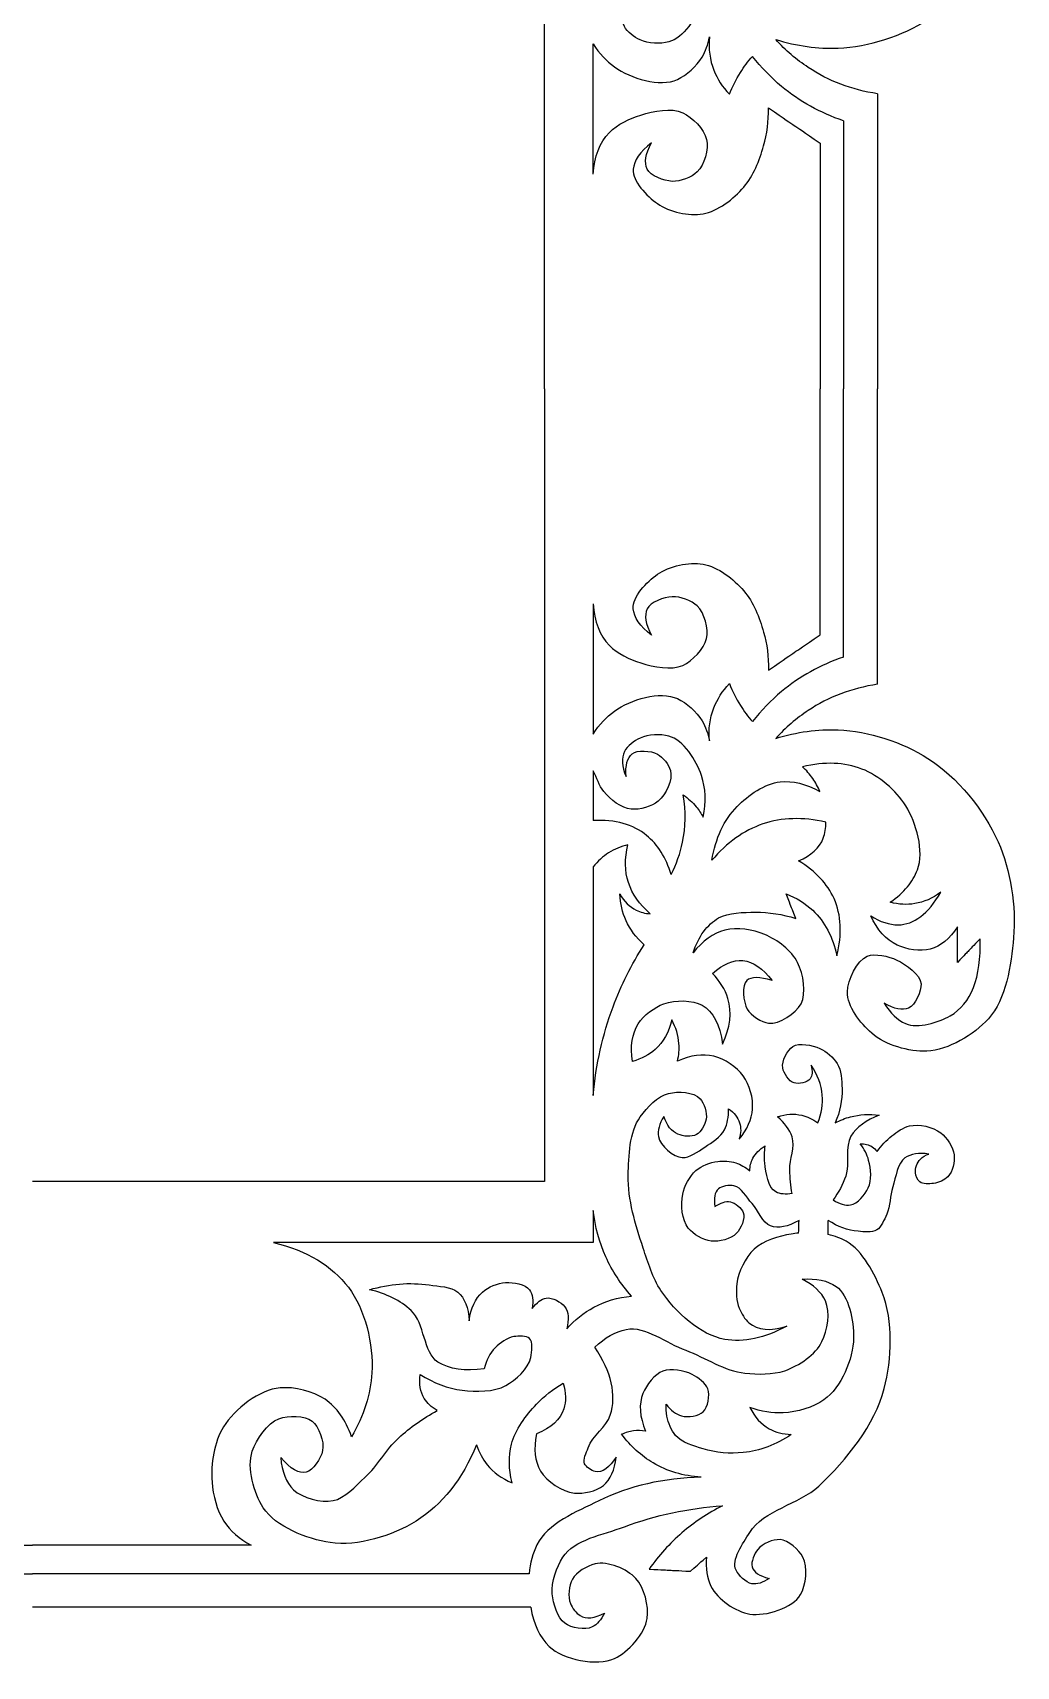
# Model space of a CAD drawing. Header units: millimetres. Extents: x -92 to 280, y -80 to 148.
# Drawn here: x 199.4 to 280.1, y -71.2 to 62.8 of the extents above; entities that cross this region are included whole.
import ezdxf

# ---------------------------------------------------------------- set-up
doc = ezdxf.new("R2010")
doc.units = ezdxf.units.MM
doc.linetypes.add('K5LT32772', pattern=[0])

msp = doc.modelspace()

# ---------------------------------------------------------------- linework, layer by layer
at = {"color": 30, "linetype": 'K5LT32772', "true_color": 0xff8000}
for p, q in [((241.39, 33.55), (241.39, 98.55)), ((245.39, 51.17), (245.39, 61.85)), ((268.72, 57.76), (268.72, 33.55)), ((265.92, 55.54), (265.92, 33.55)), ((264.01, 53.72), (264.01, 33.55)), ((241.39, 33.55), (241.39, -31.45)), ((264.01, 13.38), (264.01, 33.55)), ((265.92, 11.56), (265.92, 33.55)), ((268.72, 9.33), (268.72, 33.55)), ((245.39, 15.93), (245.39, 5.25)), ((245.39, 2.23), (245.39, -1.84)), ((245.39, -5.64), (245.39, -24.39)), ((241.39, -31.45), (199.39, -31.45)), ((245.39, -33.82), (245.39, -36.45)), ((245.39, -36.45), (219.15, -36.45)), ((181.47, -61.28), (199.39, -61.28)), ((217.31, -61.28), (199.39, -61.28)), ((158.65, -63.63), (199.39, -63.63)), ((240.13, -63.63), (199.39, -63.63)), ((240.26, -66.37), (199.39, -66.37))]:
    msp.add_line(p, q, dxfattribs=at)
for points, knots in [([(260.36, 62.22), (262.1, 61.68), (263.81, 61.44), (265.49, 61.51), (268, 61.61), (270.76, 62.52), (272.85, 63.85), (275.26, 65.39), (277.45, 68.06), (278.61, 70.69), (279.64, 73.03), (280.11, 75.98), (279.88, 78.56), (279.69, 80.81), (279.25, 83.61), (277.82, 85.2), (276.64, 86.5), (274.52, 87.78), (272.77, 87.86), (271.31, 87.93), (269.36, 87.36), (268.24, 86.39), (267.31, 85.59), (266.21, 84.15), (266.25, 83.01), (266.28, 82.04), (267.01, 80.4), (267.88, 80.07), (268.51, 79.83), (269.6, 80.07), (270.3, 80.39), (271.1, 80.76), (272.23, 81.59), (272.29, 82.34), (272.34, 82.94), (271.81, 84.09), (271.26, 84.32), (270.76, 84.54), (270.1, 84.41), (269.27, 83.93)], [0, 0, 0, 0, 1, 1, 1, 2, 2, 2, 3, 3, 3, 4, 4, 4, 5, 5, 5, 6, 6, 6, 7, 7, 7, 8, 8, 8, 9, 9, 9, 10, 10, 10, 11, 11, 11, 12, 12, 12, 13, 13, 13, 13]), ([(254.41, 68.67), (254.67, 67.42), (254.62, 66.28), (254.27, 65.26), (253.84, 64), (252.81, 62.34), (251.59, 62.02), (250.91, 61.83), (249.91, 61.86), (249.24, 62.18), (248.75, 62.41), (248.17, 62.82), (247.95, 63.27), (247.68, 63.83), (247.72, 64.51), (248.08, 65.33)], [0, 0, 0, 0, 1, 1, 1, 2, 2, 2, 3, 3, 3, 4, 4, 4, 5, 5, 5, 5]), ([(245.39, 61.85), (245.88, 61.07), (246.46, 60.44), (247.13, 59.97), (248.48, 59.01), (250.85, 58.28), (252.3, 58.94), (253.05, 59.28), (253.87, 60.01), (254.32, 60.76), (254.61, 61.25), (254.81, 61.81), (254.92, 62.42)], [0, 0, 0, 0, 1, 1, 1, 2, 2, 2, 3, 3, 3, 4, 4, 4, 4]), ([(254.92, 62.42), (254.84, 61.44), (254.96, 60.54), (255.28, 59.7), (255.56, 58.99), (255.99, 58.32), (256.57, 57.72)], [0, 0, 0, 0, 1, 1, 1, 2, 2, 2, 2]), ([(268.72, 57.76), (266.59, 58.09), (264.7, 58.81), (263.03, 59.92), (262.06, 60.56), (261.18, 61.32), (260.36, 62.22)], [0, 0, 0, 0, 1, 1, 1, 2, 2, 2, 2]), ([(256.57, 57.72), (256.82, 58.35), (257.11, 58.94), (257.47, 59.51), (257.76, 59.97), (258.09, 60.41), (258.46, 60.83)], [0, 0, 0, 0, 1, 1, 1, 2, 2, 2, 2]), ([(265.92, 55.54), (264.01, 56.2), (262.32, 57.14), (260.84, 58.37), (259.97, 59.09), (259.18, 59.91), (258.46, 60.83)], [0, 0, 0, 0, 1, 1, 1, 2, 2, 2, 2]), ([(245.39, 51.17), (245.47, 52.61), (245.91, 53.75), (246.72, 54.59), (247.35, 55.25), (248.38, 55.74), (249.3, 56.02), (250.36, 56.35), (251.79, 56.64), (252.73, 56.21), (253.53, 55.84), (254.51, 54.86), (254.69, 54.02), (254.86, 53.22), (254.52, 51.92), (253.92, 51.35), (253.45, 50.9), (252.54, 50.56), (251.87, 50.58), (251.17, 50.61), (250.09, 51.04), (249.82, 51.59), (249.56, 52.11), (249.67, 52.82), (250.16, 53.73)], [0, 0, 0, 0, 1, 1, 1, 2, 2, 2, 3, 3, 3, 4, 4, 4, 5, 5, 5, 6, 6, 6, 7, 7, 7, 8, 8, 8, 8]), ([(250.16, 53.73), (249.23, 53.01), (248.73, 52.28), (248.67, 51.57), (248.59, 50.62), (249.78, 49.36), (250.66, 48.75), (251.64, 48.07), (253.24, 47.72), (254.4, 47.92), (255.61, 48.13), (256.91, 49.14), (257.75, 50.11), (258.53, 51.02), (259.04, 52.3), (259.37, 53.49), (259.65, 54.48), (259.78, 55.52), (259.77, 56.6)], [0, 0, 0, 0, 1, 1, 1, 2, 2, 2, 3, 3, 3, 4, 4, 4, 5, 5, 5, 6, 6, 6, 6]), ([(250.16, 13.37), (249.23, 14.09), (248.73, 14.81), (248.67, 15.53), (248.59, 16.48), (249.78, 17.74), (250.66, 18.35), (251.64, 19.03), (253.24, 19.38), (254.4, 19.18), (255.61, 18.97), (256.91, 17.96), (257.75, 16.99), (258.53, 16.08), (259.04, 14.8), (259.37, 13.61), (259.65, 12.62), (259.78, 11.58), (259.77, 10.5)], [0, 0, 0, 0, 1, 1, 1, 2, 2, 2, 3, 3, 3, 4, 4, 4, 5, 5, 5, 6, 6, 6, 6]), ([(245.39, 15.93), (245.47, 14.49), (245.91, 13.35), (246.72, 12.51), (247.35, 11.85), (248.38, 11.36), (249.3, 11.08), (250.36, 10.75), (251.79, 10.45), (252.73, 10.88), (253.53, 11.25), (254.51, 12.24), (254.69, 13.08), (254.86, 13.87), (254.52, 15.18), (253.92, 15.75), (253.45, 16.2), (252.54, 16.54), (251.87, 16.51), (251.17, 16.49), (250.09, 16.06), (249.82, 15.51), (249.56, 14.99), (249.67, 14.27), (250.16, 13.37)], [0, 0, 0, 0, 1, 1, 1, 2, 2, 2, 3, 3, 3, 4, 4, 4, 5, 5, 5, 6, 6, 6, 7, 7, 7, 8, 8, 8, 8]), ([(265.92, 11.56), (264.01, 10.9), (262.32, 9.96), (260.84, 8.73), (259.97, 8.01), (259.18, 7.19), (258.46, 6.27)], [0, 0, 0, 0, 1, 1, 1, 2, 2, 2, 2]), ([(254.92, 4.68), (254.84, 5.66), (254.96, 6.56), (255.28, 7.39), (255.56, 8.11), (255.99, 8.77), (256.57, 9.38)], [0, 0, 0, 0, 1, 1, 1, 2, 2, 2, 2]), ([(256.57, 9.38), (256.82, 8.75), (257.11, 8.15), (257.47, 7.59), (257.76, 7.13), (258.09, 6.68), (258.46, 6.27)], [0, 0, 0, 0, 1, 1, 1, 2, 2, 2, 2]), ([(245.39, 5.25), (245.88, 6.03), (246.46, 6.65), (247.13, 7.13), (248.48, 8.08), (250.85, 8.81), (252.3, 8.15), (253.05, 7.81), (253.87, 7.09), (254.32, 6.33), (254.61, 5.84), (254.81, 5.29), (254.92, 4.68)], [0, 0, 0, 0, 1, 1, 1, 2, 2, 2, 3, 3, 3, 4, 4, 4, 4]), ([(268.72, 9.33), (266.59, 9), (264.7, 8.29), (263.03, 7.18), (262.06, 6.54), (261.18, 5.77), (260.36, 4.88)], [0, 0, 0, 0, 1, 1, 1, 2, 2, 2, 2]), ([(260.36, 4.88), (262.1, 5.42), (263.81, 5.66), (265.49, 5.59), (268, 5.49), (270.76, 4.58), (272.85, 3.25), (275.26, 1.7), (277.45, -0.96), (278.61, -3.59), (279.64, -5.94), (280.11, -8.88), (279.88, -11.46), (279.69, -13.71), (279.25, -16.51), (277.82, -18.1), (276.64, -19.41), (274.52, -20.68), (272.77, -20.76), (271.31, -20.83), (269.36, -20.27), (268.24, -19.29), (267.31, -18.49), (266.21, -17.05), (266.25, -15.91), (266.28, -14.94), (267.01, -13.3), (267.88, -12.97), (268.51, -12.73), (269.6, -12.97), (270.3, -13.29), (271.1, -13.66), (272.23, -14.49), (272.29, -15.24), (272.34, -15.84), (271.81, -16.99), (271.26, -17.23), (270.76, -17.44), (270.1, -17.31), (269.27, -16.83)], [0, 0, 0, 0, 1, 1, 1, 2, 2, 2, 3, 3, 3, 4, 4, 4, 5, 5, 5, 6, 6, 6, 7, 7, 7, 8, 8, 8, 9, 9, 9, 10, 10, 10, 11, 11, 11, 12, 12, 12, 13, 13, 13, 13]), ([(254.41, -1.58), (254.67, -0.32), (254.62, 0.81), (254.27, 1.84), (253.84, 3.1), (252.81, 4.76), (251.59, 5.08), (250.91, 5.26), (249.91, 5.24), (249.24, 4.92), (248.75, 4.69), (248.17, 4.28), (247.95, 3.82), (247.68, 3.27), (247.72, 2.59), (248.08, 1.77)], [0, 0, 0, 0, 1, 1, 1, 2, 2, 2, 3, 3, 3, 4, 4, 4, 5, 5, 5, 5]), ([(248.08, 1.77), (248.02, 2.69), (248.18, 3.31), (248.58, 3.62), (249, 3.97), (250.11, 3.9), (250.66, 3.59), (251.11, 3.34), (251.59, 2.74), (251.72, 2.27), (251.94, 1.51), (251.35, 0.27), (250.73, -0.25), (250.2, -0.7), (249.21, -0.99), (248.51, -0.91), (247.7, -0.83), (246.79, -0.14), (246.25, 0.53), (245.86, 1), (245.68, 1.67), (245.39, 2.23)], [0, 0, 0, 0, 1, 1, 1, 2, 2, 2, 3, 3, 3, 4, 4, 4, 5, 5, 5, 6, 6, 6, 7, 7, 7, 7]), ([(269.76, -8.55), (270.89, -7.76), (271.63, -6.87), (272, -5.88), (272.56, -4.36), (271.91, -2.06), (271.03, -0.63), (270.26, 0.62), (268.82, 1.84), (267.44, 2.38), (266.01, 2.94), (264.38, 3), (262.56, 2.56)], [0, 0, 0, 0, 1, 1, 1, 2, 2, 2, 3, 3, 3, 4, 4, 4, 4]), ([(255.13, -5.11), (255.42, -3.28), (256.11, -1.81), (257.2, -0.7), (258.1, 0.23), (259.48, 1.2), (260.73, 1.33), (261.77, 1.43), (262.85, 1.17), (263.99, 0.53)], [0, 0, 0, 0, 1, 1, 1, 2, 2, 2, 3, 3, 3, 3]), ([(263.99, 0.53), (263.83, 0.91), (263.63, 1.27), (263.4, 1.6), (263.16, 1.95), (262.88, 2.27), (262.56, 2.56)], [0, 0, 0, 0, 1, 1, 1, 2, 2, 2, 2]), ([(251.79, -6.28), (252.22, -5.42), (252.53, -4.54), (252.72, -3.63), (252.97, -2.38), (253, -1.09), (252.78, 0.25)], [0, 0, 0, 0, 1, 1, 1, 2, 2, 2, 2]), ([(252.78, 0.25), (253.19, -0.03), (253.54, -0.35), (253.84, -0.71), (254.06, -0.98), (254.25, -1.27), (254.41, -1.58)], [0, 0, 0, 0, 1, 1, 1, 2, 2, 2, 2]), ([(251.79, -6.28), (251.35, -4.88), (250.68, -3.81), (249.77, -3.07), (248.66, -2.17), (247.2, -1.76), (245.39, -1.84)], [0, 0, 0, 0, 1, 1, 1, 2, 2, 2, 2]), ([(264.47, -1.97), (262.59, -1.55), (260.86, -1.6), (259.3, -2.13), (257.75, -2.66), (256.36, -3.65), (255.13, -5.11)], [0, 0, 0, 0, 1, 1, 1, 2, 2, 2, 2]), ([(262.24, -5.15), (263.28, -4.72), (263.96, -4.1), (264.27, -3.29), (264.42, -2.89), (264.49, -2.46), (264.47, -1.97)], [0, 0, 0, 0, 1, 1, 1, 2, 2, 2, 2]), ([(248.24, -3.83), (247.66, -3.97), (247.13, -4.19), (246.65, -4.49), (246.18, -4.79), (245.76, -5.18), (245.39, -5.64)], [0, 0, 0, 0, 1, 1, 1, 2, 2, 2, 2]), ([(250.07, -9.49), (249.18, -8.74), (248.58, -7.89), (248.28, -6.94), (247.97, -6), (247.96, -4.96), (248.24, -3.83)], [0, 0, 0, 0, 1, 1, 1, 2, 2, 2, 2]), ([(265.38, -12.95), (265.82, -11.16), (265.75, -9.6), (265.15, -8.25), (264.6, -7.04), (263.64, -6.01), (262.24, -5.15)], [0, 0, 0, 0, 1, 1, 1, 2, 2, 2, 2]), ([(249.56, -12.03), (248.9, -11.45), (248.41, -10.79), (248.08, -10.06), (247.78, -9.39), (247.61, -8.66), (247.58, -7.87)], [0, 0, 0, 0, 1, 1, 1, 2, 2, 2, 2]), ([(247.58, -7.87), (247.92, -8.49), (248.37, -8.93), (248.91, -9.2), (249.25, -9.37), (249.64, -9.47), (250.07, -9.49)], [0, 0, 0, 0, 1, 1, 1, 2, 2, 2, 2]), ([(261.21, -7.86), (262.06, -8.19), (262.79, -8.64), (263.4, -9.21), (264.39, -10.14), (265.06, -11.39), (265.38, -12.95)], [0, 0, 0, 0, 1, 1, 1, 2, 2, 2, 2]), ([(268.16, -9.66), (268.95, -10.16), (269.69, -10.41), (270.4, -10.4), (271.71, -10.4), (272.88, -9.5), (273.9, -7.73)], [0, 0, 0, 0, 1, 1, 1, 2, 2, 2, 2]), ([(273.9, -7.73), (273.23, -8.23), (272.52, -8.54), (271.78, -8.66), (271.13, -8.77), (270.46, -8.73), (269.76, -8.55)], [0, 0, 0, 0, 1, 1, 1, 2, 2, 2, 2]), ([(253.58, -12.71), (254.03, -11.34), (254.73, -10.39), (255.68, -9.84), (256.51, -9.38), (257.7, -9.38), (258.71, -9.37), (259.81, -9.36), (260.91, -9.53), (262.01, -9.88)], [0, 0, 0, 0, 1, 1, 1, 2, 2, 2, 3, 3, 3, 3]), ([(260.06, -14.97), (259.04, -14.65), (258.35, -14.65), (257.99, -14.97), (257.58, -15.34), (257.68, -16.72), (258.03, -17.32), (258.34, -17.85), (259.19, -18.39), (259.78, -18.47), (260.65, -18.6), (262.02, -17.65), (262.44, -16.88), (262.9, -16.04), (262.63, -14.44), (262.16, -13.5), (261.67, -12.52), (260.51, -11.63), (259.46, -11.2), (258.5, -10.79), (257.19, -10.58), (256.2, -10.84), (255.23, -11.09), (254.36, -11.72), (253.58, -12.71)], [0, 0, 0, 0, 1, 1, 1, 2, 2, 2, 3, 3, 3, 4, 4, 4, 5, 5, 5, 6, 6, 6, 7, 7, 7, 8, 8, 8, 8]), ([(275.28, -10.57), (274.65, -11.55), (273.9, -12.15), (273.05, -12.39), (272.23, -12.62), (271.09, -12.43), (270.32, -12.06), (269.41, -11.62), (268.69, -10.82), (268.16, -9.66)], [0, 0, 0, 0, 1, 1, 1, 2, 2, 2, 3, 3, 3, 3]), ([(245.39, -24.39), (245.61, -21.85), (246.15, -19.43), (247.02, -17.12), (247.68, -15.36), (248.53, -13.66), (249.56, -12.03)], [0, 0, 0, 0, 1, 1, 1, 2, 2, 2, 2]), ([(269.27, -16.83), (269.77, -17.66), (270.35, -18.22), (271.02, -18.5), (272.04, -18.93), (273.73, -18.41), (274.68, -17.86), (276.41, -16.87), (277.23, -14.76), (277.14, -11.54)], [0, 0, 0, 0, 1, 1, 1, 2, 2, 2, 3, 3, 3, 3]), ([(255.17, -14.38), (256.05, -13.62), (256.88, -13.27), (257.67, -13.34), (258.52, -13.42), (259.31, -13.96), (260.06, -14.97)], [0, 0, 0, 0, 1, 1, 1, 2, 2, 2, 2]), ([(256, -20.18), (256.64, -18.83), (256.78, -17.58), (256.44, -16.44), (256.22, -15.71), (255.79, -15.02), (255.17, -14.38)], [0, 0, 0, 0, 1, 1, 1, 2, 2, 2, 2]), ([(248.61, -21.61), (248.41, -20.36), (248.57, -19.33), (249.09, -18.51), (249.53, -17.81), (250.41, -17.16), (251.19, -16.88), (252.12, -16.55), (253.55, -16.55), (254.33, -17), (255.23, -17.52), (255.79, -18.58), (256, -20.18)], [0, 0, 0, 0, 1, 1, 1, 2, 2, 2, 3, 3, 3, 4, 4, 4, 4]), ([(251.83, -18.19), (251.59, -19.21), (251.14, -20.02), (250.48, -20.62), (249.98, -21.07), (249.35, -21.4), (248.61, -21.61)], [0, 0, 0, 0, 1, 1, 1, 2, 2, 2, 2]), ([(252.3, -21.58), (252.42, -21.09), (252.46, -20.61), (252.42, -20.14), (252.38, -19.48), (252.18, -18.83), (251.83, -18.19)], [0, 0, 0, 0, 1, 1, 1, 2, 2, 2, 2]), ([(263.26, -21.91), (263.39, -22.41), (263.37, -22.79), (263.19, -23.03), (262.98, -23.33), (262.23, -23.48), (261.87, -23.37), (261.46, -23.24), (261.01, -22.57), (260.94, -22.14), (260.84, -21.59), (261.32, -20.67), (261.77, -20.38), (262.28, -20.05), (263.34, -20.26), (263.99, -20.55), (264.53, -20.79), (265.1, -21.27), (265.41, -21.78), (265.75, -22.34), (265.79, -23.15), (265.81, -23.83), (265.83, -24.77), (265.65, -25.71), (265.24, -26.65)], [0, 0, 0, 0, 1, 1, 1, 2, 2, 2, 3, 3, 3, 4, 4, 4, 5, 5, 5, 6, 6, 6, 7, 7, 7, 8, 8, 8, 8]), ([(257.37, -27.97), (258.03, -27.18), (258.39, -26.36), (258.46, -25.52), (258.54, -24.64), (258.22, -23.52), (257.7, -22.8), (257.17, -22.06), (256.17, -21.39), (255.28, -21.18), (254.37, -20.96), (253.38, -21.09), (252.3, -21.58)], [0, 0, 0, 0, 1, 1, 1, 2, 2, 2, 3, 3, 3, 4, 4, 4, 4]), ([(263.82, -26.65), (264.13, -25.86), (264.25, -25.1), (264.18, -24.36), (264.11, -23.52), (263.8, -22.7), (263.26, -21.91)], [0, 0, 0, 0, 1, 1, 1, 2, 2, 2, 2]), ([(261.28, -43.31), (259.44, -44.3), (257.74, -44.67), (256.18, -44.4), (254.21, -44.07), (252.12, -42.17), (250.94, -40.39), (250.27, -39.38), (249.88, -38.1), (249.49, -36.91), (248.85, -35), (248.22, -32.94), (248.26, -30.95), (248.3, -29.35), (248.35, -27.4), (249.25, -26.15), (249.81, -25.38), (250.68, -24.44), (251.57, -24.23), (252.35, -24.04), (253.66, -24.1), (254.16, -24.66), (254.49, -25.03), (254.75, -25.82), (254.65, -26.35), (254.57, -26.79), (254.24, -27.4), (253.86, -27.61), (253.47, -27.82), (252.76, -27.76), (252.34, -27.57), (251.82, -27.35), (251.43, -26.86), (251.18, -26.12)], [0, 0, 0, 0, 1, 1, 1, 2, 2, 2, 3, 3, 3, 4, 4, 4, 5, 5, 5, 6, 6, 6, 7, 7, 7, 8, 8, 8, 9, 9, 9, 10, 10, 10, 11, 11, 11, 11]), ([(251.18, -26.12), (250.81, -26.74), (250.66, -27.29), (250.75, -27.77), (250.87, -28.51), (251.97, -29.45), (252.7, -29.49), (253.27, -29.53), (253.99, -29), (254.55, -28.63), (255.14, -28.25), (255.83, -27.81), (256.15, -27.21), (256.4, -26.72), (256.51, -26.14), (256.48, -25.49)], [0, 0, 0, 0, 1, 1, 1, 2, 2, 2, 3, 3, 3, 4, 4, 4, 5, 5, 5, 5]), ([(256.48, -25.49), (256.96, -25.82), (257.26, -26.2), (257.4, -26.65), (257.53, -27.04), (257.52, -27.48), (257.37, -27.97)], [0, 0, 0, 0, 1, 1, 1, 2, 2, 2, 2]), ([(260.51, -26.15), (261.21, -25.91), (261.87, -25.87), (262.5, -26.02), (262.96, -26.12), (263.4, -26.33), (263.82, -26.65)], [0, 0, 0, 0, 1, 1, 1, 2, 2, 2, 2]), ([(261.71, -32.45), (261.6, -31.81), (261.54, -31.16), (261.52, -30.52), (261.5, -29.61), (261.98, -28.61), (261.71, -27.8), (261.5, -27.2), (261.1, -26.65), (260.51, -26.15)], [0, 0, 0, 0, 1, 1, 1, 2, 2, 2, 3, 3, 3, 3]), ([(268.86, -26.02), (267.78, -26.41), (267.01, -26.99), (266.54, -27.74), (266, -28.6), (266.47, -29.99), (266.11, -31.02), (265.86, -31.7), (265.52, -32.35), (265.08, -32.97)], [0, 0, 0, 0, 1, 1, 1, 2, 2, 2, 3, 3, 3, 3]), ([(265.24, -26.65), (265.65, -26.43), (266.07, -26.26), (266.5, -26.15), (267.25, -25.95), (268.04, -25.9), (268.86, -26.02)], [0, 0, 0, 0, 1, 1, 1, 2, 2, 2, 2]), ([(268.69, -28.99), (269.03, -28.49), (269.43, -28.07), (269.88, -27.72), (270.31, -27.38), (270.82, -27.02), (271.33, -26.9), (272.13, -26.71), (273.27, -26.97), (273.9, -27.47), (274.41, -27.87), (274.93, -28.63), (275, -29.27), (275.06, -29.84), (274.89, -30.66), (274.5, -31.06), (274.22, -31.34), (273.72, -31.55), (273.31, -31.61), (272.95, -31.66), (272.43, -31.7), (272.18, -31.48), (272, -31.32), (271.86, -31), (271.83, -30.75), (271.78, -30.38), (271.98, -29.89), (272.23, -29.62), (272.41, -29.43), (272.65, -29.29), (272.94, -29.2)], [0, 0, 0, 0, 1, 1, 1, 2, 2, 2, 3, 3, 3, 4, 4, 4, 5, 5, 5, 6, 6, 6, 7, 7, 7, 8, 8, 8, 9, 9, 9, 10, 10, 10, 10]), ([(258.23, -30.59), (258.25, -30.2), (258.33, -29.86), (258.49, -29.55), (258.69, -29.14), (259.03, -28.81), (259.5, -28.54)], [0, 0, 0, 0, 1, 1, 1, 2, 2, 2, 2]), ([(261.71, -32.45), (261.16, -32.53), (260.72, -32.49), (260.37, -32.31), (259.71, -31.98), (259.57, -30.75), (259.47, -29.92), (259.42, -29.47), (259.43, -29.01), (259.5, -28.54)], [0, 0, 0, 0, 1, 1, 1, 2, 2, 2, 3, 3, 3, 3]), ([(272.94, -29.2), (272.11, -29.08), (271.45, -29.19), (270.97, -29.52), (270.35, -29.95), (270.23, -31.08), (269.97, -31.9), (269.74, -32.63), (269.79, -33.46), (269.47, -34.14), (269.26, -34.6), (269.04, -35.19), (268.65, -35.43), (268.26, -35.66), (267.62, -35.58), (267.12, -35.54), (266.27, -35.47), (265.45, -35.17), (264.67, -34.64)], [0, 0, 0, 0, 1, 1, 1, 2, 2, 2, 3, 3, 3, 4, 4, 4, 5, 5, 5, 6, 6, 6, 6]), ([(265.08, -32.97), (265.6, -33.3), (266.08, -33.44), (266.5, -33.37), (267.08, -33.28), (267.7, -32.54), (267.96, -31.98), (268.25, -31.35), (268.19, -30.43), (267.99, -29.73), (267.86, -29.25), (267.63, -28.8), (267.3, -28.37)], [0, 0, 0, 0, 1, 1, 1, 2, 2, 2, 3, 3, 3, 4, 4, 4, 4]), ([(267.3, -28.37), (267.67, -28.35), (267.99, -28.43), (268.27, -28.6), (268.42, -28.7), (268.56, -28.83), (268.69, -28.99)], [0, 0, 0, 0, 1, 1, 1, 2, 2, 2, 2]), ([(255.38, -33.51), (255.84, -33.18), (256.26, -33.05), (256.64, -33.12), (257.04, -33.19), (257.56, -33.64), (257.7, -33.99), (257.89, -34.46), (257.5, -35.33), (257.13, -35.72), (256.69, -36.18), (255.72, -36.41), (255.06, -36.34), (254.4, -36.26), (253.6, -35.79), (253.19, -35.28), (252.66, -34.62), (252.54, -33.36), (252.73, -32.5), (252.88, -31.82), (253.28, -31.02), (253.82, -30.56), (254.28, -30.16), (254.98, -29.89), (255.61, -29.81), (256.08, -29.74), (256.63, -29.77), (257.08, -29.92), (257.49, -30.05), (257.88, -30.28), (258.23, -30.59)], [0, 0, 0, 0, 1, 1, 1, 2, 2, 2, 3, 3, 3, 4, 4, 4, 5, 5, 5, 6, 6, 6, 7, 7, 7, 8, 8, 8, 9, 9, 9, 10, 10, 10, 10]), ([(262.28, -34.64), (261.36, -35.17), (260.58, -35.33), (259.93, -35.1), (259.29, -34.87), (258.95, -33.84), (258.42, -33.26), (257.95, -32.75), (257.55, -31.91), (256.94, -31.81), (256.56, -31.74), (255.92, -31.81), (255.66, -32.06), (255.36, -32.34), (255.26, -32.82), (255.38, -33.51)], [0, 0, 0, 0, 1, 1, 1, 2, 2, 2, 3, 3, 3, 4, 4, 4, 5, 5, 5, 5]), ([(248.53, -40.85), (247.65, -39.86), (246.94, -38.79), (246.42, -37.63), (245.89, -36.45), (245.54, -35.17), (245.39, -33.82)], [0, 0, 0, 0, 1, 1, 1, 2, 2, 2, 2]), ([(259.82, -64.01), (259.3, -64.37), (258.83, -64.52), (258.4, -64.44), (257.9, -64.36), (257.32, -63.75), (257.11, -63.32), (256.69, -62.49), (257.68, -61.13), (258.23, -60.24), (259.37, -58.38), (262.27, -57.95), (263.9, -56.43), (266.2, -54.28), (268.49, -51.4), (269.26, -48.44), (269.89, -46.02), (270.03, -42.9), (269.1, -40.56), (268.49, -39.03), (267.51, -37.13), (266.15, -36.35), (265.72, -36.11), (265.21, -35.93), (264.66, -35.81)], [0, 0, 0, 0, 1, 1, 1, 2, 2, 2, 3, 3, 3, 4, 4, 4, 5, 5, 5, 6, 6, 6, 7, 7, 7, 8, 8, 8, 8]), ([(262.24, -35.68), (262.04, -35.7), (261.84, -35.72), (261.64, -35.76), (260.6, -35.94), (259.35, -36.31), (258.6, -37.01), (257.87, -37.7), (257.29, -38.85), (257.17, -39.86), (257.1, -40.5), (257.13, -41.25), (257.37, -41.85), (257.54, -42.28), (257.83, -42.76), (258.17, -43.04), (258.89, -43.67), (259.93, -43.75), (261.28, -43.31)], [0, 0, 0, 0, 1, 1, 1, 2, 2, 2, 3, 3, 3, 4, 4, 4, 5, 5, 5, 6, 6, 6, 6]), ([(219.15, -36.45), (221.91, -37.14), (223.96, -38.37), (225.3, -40.13), (226.67, -41.92), (227.37, -44.82), (227.23, -47.14), (227.12, -48.9), (226.56, -50.65), (225.56, -52.39)], [0, 0, 0, 0, 1, 1, 1, 2, 2, 2, 3, 3, 3, 3]), ([(227.03, -40.33), (228.69, -39.84), (230.32, -39.71), (231.92, -39.94), (232.71, -40.05), (233.72, -40.07), (234.27, -40.53), (234.84, -41.02), (235.16, -41.8), (235.22, -42.88)], [0, 0, 0, 0, 1, 1, 1, 2, 2, 2, 3, 3, 3, 3]), ([(235.22, -42.88), (235.34, -41.85), (235.7, -41.06), (236.3, -40.53), (236.78, -40.11), (237.56, -39.77), (238.2, -39.74), (238.84, -39.71), (239.81, -39.87), (240.15, -40.33), (240.41, -40.69), (240.49, -41.21), (240.39, -41.88)], [0, 0, 0, 0, 1, 1, 1, 2, 2, 2, 3, 3, 3, 4, 4, 4, 4]), ([(245.51, -45.04), (246.35, -44.26), (247.21, -43.78), (248.1, -43.59), (249.65, -43.27), (251.37, -44.71), (252.99, -45.3), (254.62, -45.9), (256.16, -47), (257.84, -47.17), (258.9, -47.28), (260.12, -47.31), (261.1, -46.97), (262.27, -46.57), (263.63, -45.65), (264.16, -44.59), (264.62, -43.67), (264.86, -42.16), (264.44, -41.25), (264.11, -40.53), (263.48, -39.94), (262.53, -39.46)], [0, 0, 0, 0, 1, 1, 1, 2, 2, 2, 3, 3, 3, 4, 4, 4, 5, 5, 5, 6, 6, 6, 7, 7, 7, 7]), ([(262.53, -39.46), (263.7, -39.39), (264.63, -39.58), (265.31, -40.06), (266.39, -40.79), (266.76, -42.89), (266.75, -44.27), (266.73, -46.01), (265.73, -48.35), (264.32, -49.36), (263.44, -49.98), (262.12, -50.38), (260.98, -50.43), (260.08, -50.47), (259.17, -50.33), (258.24, -49.99)], [0, 0, 0, 0, 1, 1, 1, 2, 2, 2, 3, 3, 3, 4, 4, 4, 5, 5, 5, 5]), ([(236.44, -46.81), (234.87, -47.05), (233.6, -46.87), (232.64, -46.26), (231.45, -45.5), (231.56, -43.06), (230.45, -42.04), (229.56, -41.22), (228.42, -40.65), (227.03, -40.33)], [0, 0, 0, 0, 1, 1, 1, 2, 2, 2, 3, 3, 3, 3]), ([(240.39, -41.88), (240.75, -41.36), (241.13, -41.07), (241.54, -41.01), (242.01, -40.94), (242.77, -41.34), (243.05, -41.72), (243.37, -42.15), (243.42, -42.76), (243.21, -43.55)], [0, 0, 0, 0, 1, 1, 1, 2, 2, 2, 3, 3, 3, 3]), ([(243.21, -43.55), (243.87, -42.8), (244.61, -42.21), (245.43, -41.77), (246.36, -41.26), (247.39, -40.96), (248.53, -40.85)], [0, 0, 0, 0, 1, 1, 1, 2, 2, 2, 2]), ([(231.19, -47.28), (232.3, -47.99), (233.45, -48.42), (234.63, -48.57), (235.79, -48.71), (237.23, -48.73), (238.21, -48.19), (239.04, -47.73), (240.07, -46.83), (240.26, -45.9), (240.36, -45.42), (240.46, -44.59), (240.16, -44.33), (239.91, -44.1), (239.28, -44.12), (238.87, -44.18), (238.32, -44.27), (237.75, -44.68), (237.35, -45.09), (236.91, -45.53), (236.61, -46.11), (236.44, -46.81)], [0, 0, 0, 0, 1, 1, 1, 2, 2, 2, 3, 3, 3, 4, 4, 4, 5, 5, 5, 6, 6, 6, 7, 7, 7, 7]), ([(247.27, -54.06), (246.73, -54.9), (246.12, -55.38), (245.55, -55.25), (245.26, -55.18), (244.8, -54.88), (244.68, -54.6), (244.52, -54.26), (244.83, -53.71), (244.98, -53.29), (245.33, -52.29), (246.49, -51.57), (246.79, -50.62), (247.32, -48.94), (246.89, -47.08), (245.51, -45.04)], [0, 0, 0, 0, 1, 1, 1, 2, 2, 2, 3, 3, 3, 4, 4, 4, 5, 5, 5, 5]), ([(251.37, -49.71), (251.75, -50.23), (252.17, -50.55), (252.64, -50.68), (253.17, -50.82), (254.05, -50.69), (254.41, -50.35), (254.8, -49.98), (254.98, -48.99), (254.8, -48.47), (254.63, -47.99), (254, -47.54), (253.5, -47.28), (252.82, -46.93), (251.77, -46.76), (251.1, -47.01), (250.42, -47.26), (249.75, -48.13), (249.47, -48.83), (249.12, -49.71), (249.19, -50.75), (249.69, -51.92)], [0, 0, 0, 0, 1, 1, 1, 2, 2, 2, 3, 3, 3, 4, 4, 4, 5, 5, 5, 6, 6, 6, 7, 7, 7, 7]), ([(232.58, -50.24), (232.11, -49.97), (231.76, -49.63), (231.53, -49.24), (231.2, -48.7), (231.09, -48.05), (231.19, -47.28)], [0, 0, 0, 0, 1, 1, 1, 2, 2, 2, 2]), ([(238.73, -56.16), (238.46, -55.03), (238.44, -53.99), (238.68, -53.01), (238.98, -51.8), (239.86, -50.64), (240.73, -49.72), (241.37, -49.05), (242.1, -48.48), (242.93, -48)], [0, 0, 0, 0, 1, 1, 1, 2, 2, 2, 3, 3, 3, 3]), ([(242.93, -48), (243.16, -48.79), (243.18, -49.49), (242.98, -50.1), (242.69, -50.98), (241.94, -51.66), (240.73, -52.15)], [0, 0, 0, 0, 1, 1, 1, 2, 2, 2, 2]), ([(225.56, -52.39), (225.08, -51.01), (224.35, -49.99), (223.38, -49.32), (222.4, -48.64), (220.86, -48.28), (219.71, -48.38), (217.99, -48.53), (215.96, -50.09), (215.05, -51.58), (214.3, -52.81), (213.98, -54.62), (214.11, -56.11), (214.2, -57.19), (214.49, -58.42), (215.09, -59.32), (215.62, -60.11), (216.36, -60.76), (217.31, -61.28)], [0, 0, 0, 0, 1, 1, 1, 2, 2, 2, 3, 3, 3, 4, 4, 4, 5, 5, 5, 6, 6, 6, 6]), ([(235.82, -53.05), (234.65, -55.89), (233, -57.97), (230.86, -59.3), (228.91, -60.52), (226.04, -61.4), (223.8, -61.07), (221.89, -60.78), (219.33, -59.77), (218.31, -58.21), (217.54, -57.02), (216.96, -54.93), (217.41, -53.58), (217.74, -52.59), (218.64, -51.26), (219.6, -50.91), (220.36, -50.63), (221.73, -50.63), (222.32, -51.1), (222.89, -51.54), (223.33, -52.79), (223.18, -53.53), (223.05, -54.17), (222.38, -55.16), (221.84, -55.3), (221.26, -55.44), (220.56, -55.04), (219.75, -54.1)], [0, 0, 0, 0, 1, 1, 1, 2, 2, 2, 3, 3, 3, 4, 4, 4, 5, 5, 5, 6, 6, 6, 7, 7, 7, 8, 8, 8, 9, 9, 9, 9]), ([(219.75, -54.1), (219.84, -55.26), (220.19, -56.14), (220.8, -56.73), (221.52, -57.43), (223.05, -57.82), (224.04, -57.63), (225, -57.45), (225.86, -56.44), (226.66, -55.73), (227.71, -54.78), (228.38, -53.43), (229.43, -52.48), (230.38, -51.62), (231.43, -50.88), (232.58, -50.24)], [0, 0, 0, 0, 1, 1, 1, 2, 2, 2, 3, 3, 3, 4, 4, 4, 5, 5, 5, 5]), ([(261.64, -52.2), (260.38, -53.05), (259.06, -53.54), (257.7, -53.69), (256.63, -53.8), (255.45, -53.7), (254.41, -53.38), (253.62, -53.14), (252.66, -52.88), (252.15, -52.28), (251.79, -51.87), (251.54, -51.26), (251.43, -50.71), (251.37, -50.39), (251.35, -50.05), (251.37, -49.71)], [0, 0, 0, 0, 1, 1, 1, 2, 2, 2, 3, 3, 3, 4, 4, 4, 5, 5, 5, 5]), ([(258.24, -49.99), (258.64, -50.78), (259.17, -51.36), (259.82, -51.73), (260.35, -52.02), (260.95, -52.18), (261.64, -52.2)], [0, 0, 0, 0, 1, 1, 1, 2, 2, 2, 2]), ([(240.73, -52.15), (240.49, -53.39), (240.6, -54.4), (241.07, -55.2), (241.57, -56.06), (242.83, -56.91), (243.84, -57.01), (244.58, -57.09), (245.65, -56.87), (246.22, -56.39), (246.81, -55.9), (247.16, -55.12), (247.27, -54.06)], [0, 0, 0, 0, 1, 1, 1, 2, 2, 2, 3, 3, 3, 4, 4, 4, 4]), ([(249.69, -51.92), (249.35, -51.87), (249.02, -51.87), (248.69, -51.91), (248.36, -51.96), (248.04, -52.05), (247.72, -52.19)], [0, 0, 0, 0, 1, 1, 1, 2, 2, 2, 2]), ([(254.24, -55.71), (252.77, -55.61), (251.46, -55.22), (250.31, -54.54), (249.33, -53.96), (248.46, -53.18), (247.72, -52.19)], [0, 0, 0, 0, 1, 1, 1, 2, 2, 2, 2]), ([(235.82, -53.05), (236.02, -53.67), (236.31, -54.21), (236.68, -54.68), (237.2, -55.32), (237.88, -55.81), (238.73, -56.16)], [0, 0, 0, 0, 1, 1, 1, 2, 2, 2, 2]), ([(254.24, -55.71), (251.18, -55.77), (248.38, -56.41), (245.84, -57.65), (244.01, -58.55), (241.64, -59.49), (240.77, -61.26), (240.43, -61.96), (240.22, -62.75), (240.13, -63.63)], [0, 0, 0, 0, 1, 1, 1, 2, 2, 2, 3, 3, 3, 3]), ([(246.31, -66.86), (246.04, -67.41), (245.71, -67.79), (245.31, -67.99), (244.71, -68.29), (243.6, -68.07), (243.06, -67.69), (242.44, -67.25), (242.11, -66.09), (242.03, -65.27), (241.94, -64.29), (242.38, -63.08), (242.89, -62.27), (243.83, -60.81), (246.21, -60.43), (247.96, -59.77), (250.51, -58.82), (253.2, -58.25), (256.01, -58.05)], [0, 0, 0, 0, 1, 1, 1, 2, 2, 2, 3, 3, 3, 4, 4, 4, 5, 5, 5, 6, 6, 6, 6]), ([(256.01, -58.05), (254.79, -58.66), (253.67, -59.4), (252.67, -60.27), (251.66, -61.14), (250.77, -62.13), (249.98, -63.25)], [0, 0, 0, 0, 1, 1, 1, 2, 2, 2, 2]), ([(254.69, -62.27), (254.61, -63.18), (254.73, -63.97), (255.05, -64.64), (255.58, -65.73), (257.1, -66.74), (258.23, -66.93), (259.53, -67.14), (261.78, -66.43), (262.41, -65.34), (262.84, -64.58), (263.04, -63.06), (262.6, -62.27), (262.27, -61.65), (261.4, -60.88), (260.72, -60.83), (260.15, -60.79), (259.27, -61.15), (258.89, -61.63), (258.61, -61.98), (258.32, -62.67), (258.43, -63.05), (258.56, -63.49), (259.02, -63.81), (259.82, -64.01)], [0, 0, 0, 0, 1, 1, 1, 2, 2, 2, 3, 3, 3, 4, 4, 4, 5, 5, 5, 6, 6, 6, 7, 7, 7, 8, 8, 8, 8]), ([(240.26, -66.37), (240.5, -67.77), (241.01, -68.84), (241.77, -69.58), (242.94, -70.71), (245.7, -71.22), (247.13, -70.57), (248.25, -70.07), (249.63, -68.53), (249.82, -67.29), (249.97, -66.29), (249.57, -64.76), (248.89, -64.01), (248.18, -63.24), (246.58, -62.57), (245.54, -62.82), (244.89, -62.98), (244.01, -63.49), (243.69, -64.08), (243.4, -64.61), (243.29, -65.49), (243.52, -66.07), (243.67, -66.43), (243.99, -66.87), (244.32, -67.06), (244.83, -67.35), (245.49, -67.29), (246.31, -66.86)], [0, 0, 0, 0, 1, 1, 1, 2, 2, 2, 3, 3, 3, 4, 4, 4, 5, 5, 5, 6, 6, 6, 7, 7, 7, 8, 8, 8, 9, 9, 9, 9])]:
    msp.add_open_spline(points, degree=3, knots=knots, dxfattribs=at)
for points in [[(259.77, 56.6), (262.6, 54.68), (261.18, 55.64), (264.01, 53.72)], [(259.77, 10.5), (262.6, 12.42), (261.18, 11.46), (264.01, 13.38)], [(262.01, -9.88), (261.48, -8.53), (261.74, -9.21), (261.21, -7.86)], [(275.27, -13.49), (275.28, -11.54), (275.28, -12.52), (275.28, -10.57)], [(277.14, -11.54), (275.89, -12.84), (276.52, -12.19), (275.27, -13.49)], [(262.24, -35.68), (262.27, -34.98), (262.25, -35.33), (262.28, -34.64)], [(264.66, -35.81), (264.67, -35.03), (264.66, -35.42), (264.67, -34.64)], [(253.36, -63.42), (254.25, -62.65), (253.8, -63.03), (254.69, -62.27)], [(249.98, -63.25), (252.24, -63.36), (251.11, -63.31), (253.36, -63.42)]]:
    msp.add_open_spline(points, degree=3, dxfattribs=at)

doc.saveas('drawing.dxf')
